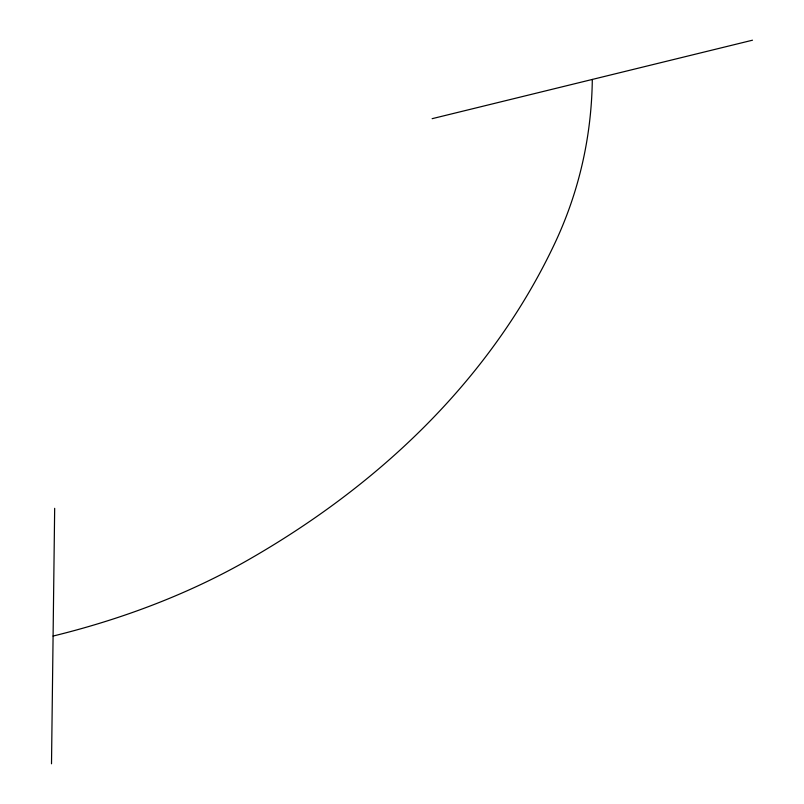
<?xml version="1.0" encoding="UTF-8"?>
<svg xmlns="http://www.w3.org/2000/svg" width="804" height="804" viewBox="0 0 804 804"><rect width="100%" height="100%" fill="white"/><g stroke="black" fill="none" stroke-linecap="round" stroke-linejoin="round"><path stroke-width="1.21" d="M51.506 763.8L54.672 508.319M432.13 118.68L752.494 40.2M592.307 79.445A876.159 585.131 15.5 0 1 554.629 243.702A1323.645 883.968 15.5 0 1 248.436 559.775A876.159 585.131 15.5 0 1 53.094 636.054"/></g></svg>
